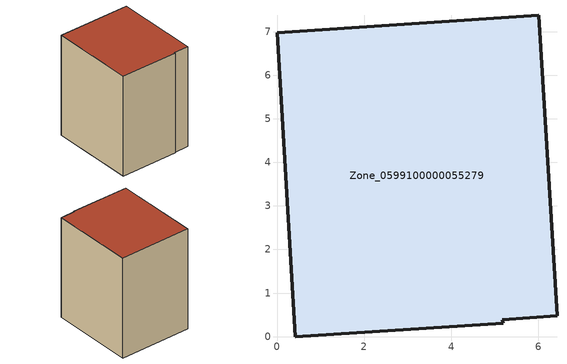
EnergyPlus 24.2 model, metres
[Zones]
Zone_0599100000055279
 floor ground (C_G): 6.42,0.48 5.17,0.38 5.19,0.31 0.42,0 0,6.97 6.01,7.37 z0
 wall outside (C_F): 6.42,0.48 6.01,7.37 0,6.97 0.42,0 5.19,0.31 5.17,0.38 6.42,0.48 z0:8.46
 roof outside (C_R): 5.17,0.38 6.42,0.48 6.01,7.37 0,6.97 0.42,0 5.19,0.31 z8.46
[BUILDING]
Pand.0599100000055279: North Axis=0; Terrain=City; Loads Convergence Tolerance Value=0.04; Temperature Convergence Tolerance Value=0.4; Solar Distribution=FullExterior; Maximum Number of Warmup Days=25; Minimum Number of Warmup Days=1
[Site:Location]
Rotterdam.The.Hague.AP_ZH_NLD Design_Conditions: Latitude=51.96; Longitude=4.45; Time Zone=1; Elevation=-4.5
[SITE:GROUNDTEMPERATURE:BUILDINGSURFACE]
18, 18, 18, 18, 18, 18, 18, 18, 18, 18, 18, 18
[MATERIAL] Thermal Absorptance=0.9; Solar Absorptance=0.7; Visible Absorptance=0.7
Name | Roughness | Thickness | Conductivity | Density | Specific Heat
G.TI.1946-1964 | MediumSmooth | 0.15 | 1 | 540 | 1210
F.TI.1946-1964 | Rough | 0.3 | 0.857143 | 1920 | 840
R.TI.1946-1964 | MediumRough | 0.2 | 0.277778 | 1500 | 1000
[CONSTRUCTION]
C_G: G.TI.1946-1964
C_F: F.TI.1946-1964
C_R: R.TI.1946-1964
[ZONE]
Zone_0599100000055279: Type=1; Multiplier=1; Ceiling Height=Autocalculate; Volume=Autocalculate; Floor Area=autocalculate; Part of Total Floor Area=Yes
[ZONEINFILTRATION:DESIGNFLOWRATE]
Infil_Zone_0599100000055279: Zone or ZoneList or Space or SpaceList=Zone_0599100000055279; Schedule=AlwaysOn; Design Flow Rate Calculation Method=Flow/Area; Flow Rate per Floor Area=0.003; Constant Term Coefficient=1; Temperature Term Coefficient=0; Velocity Term Coefficient=0; Velocity Squared Term Coefficient=0
[HVACTEMPLATE:ZONE:IDEALLOADSAIRSYSTEM]
Zone_0599100000055279: Maximum Heating Supply Air Temperature=50; Minimum Cooling Supply Air Temperature=13; Maximum Heating Supply Air Humidity Ratio=0.0156; Minimum Cooling Supply Air Humidity Ratio=0.0077; Heating Limit=NoLimit; Cooling Limit=NoLimit; Dehumidification Control Type=ConstantSensibleHeatRatio; Cooling Sensible Heat Ratio=0.7; Dehumidification Setpoint=60; Humidification Control Type=None; Humidification Setpoint=30; Outdoor Air Method=None; Outdoor Air Flow Rate per Person=0.00944; Outdoor Air Flow Rate per Zone Floor Area=0; Outdoor Air Flow Rate per Zone=0; Demand Controlled Ventilation Type=None; Outdoor Air Economizer Type=NoEconomizer; Heat Recovery Type=None; Sensible Heat Recovery Effectiveness=0.7; Latent Heat Recovery Effectiveness=0.65
[ZONECONTROL:THERMOSTAT]
ThermostatControl_Zone_0599100000055279: Zone or ZoneList=Zone_0599100000055279; Control Type Schedule=DualSetpointControlType; Control 1=Thermostat_Zone_0599100000055279; Temperature Difference Between Cutout And Setpoint=0
[THERMOSTATSETPOINT:DUALSETPOINT]
Thermostat_Zone_0599100000055279: Heating Setpoint Temperature Schedule=HeatingSetpoint_Zone_0599100000055279; Cooling Setpoint Temperature Schedule=CoolingSetpoint_Zone_0599100000055279
[SCHEDULE:COMPACT]
HeatingSetpoint_Zone_0599100000055279: Through: 12/31, For: AllDays, Until: 24:00, 21
CoolingSetpoint_Zone_0599100000055279: Through: 12/31, For: AllDays, Until: 24:00, 24
DualSetpointControlType: Through: 12/31, For: AllDays, Until: 24:00, 4
AlwaysOn: Through: 12/31, For: AllDays, Until: 24:00, 1
